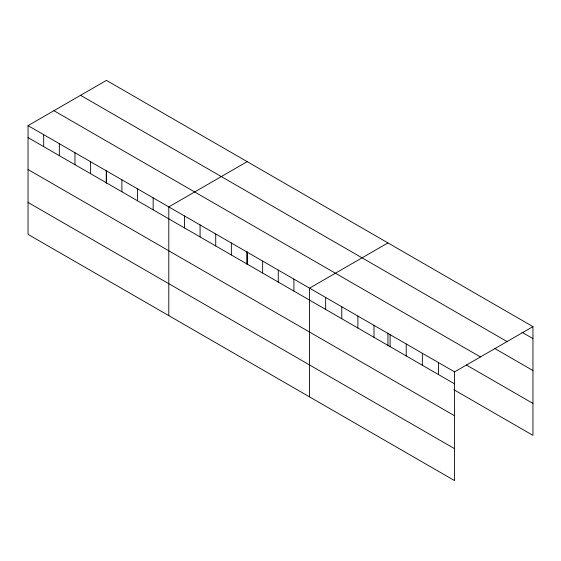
<?xml version="1.0" encoding="UTF-8"?>
<svg xmlns="http://www.w3.org/2000/svg" width="561" height="561" viewBox="0 0 561 561"><rect width="100%" height="100%" fill="white"/><g stroke="black" fill="none" stroke-linecap="round" stroke-linejoin="round"><path stroke-width="0.84" d="M28.05 125.636L454.564 371.88L454.564 480.616L28.05 234.372L28.05 125.636L106.436 80.384L532.95 326.628L532.95 435.364L453.849 389.699M247.184 161.645L168.798 206.897L168.798 315.633M387.939 242.906L309.553 288.158L309.553 396.893M454.564 371.88L532.95 326.628M521.961 332.245L532.95 338.592M80.567 95.314L507.081 341.565M494.865 348.535L532.95 370.526M53.919 110.706L480.433 356.95M466.303 364.952L532.95 403.429M28.05 137.599L454.564 383.843M28.05 169.534L454.564 415.778M28.05 202.437L454.564 448.681M438.45 362.581L438.45 374.545M422.342 353.276L422.342 365.239M406.227 343.977L406.227 355.933M390.112 334.672L390.112 346.635M387.939 333.15L387.939 345.758M373.998 325.373L373.998 337.329M357.89 316.067L357.89 328.031M341.775 306.762L341.775 318.725M325.661 297.463L325.661 309.427M293.908 279.133L293.908 291.089M278.27 270.1L278.27 282.064M262.632 261.075L262.632 273.032M247.184 251.889L247.184 264.497M246.994 252.043L246.994 264.007M231.356 243.011L231.356 254.975M215.719 233.986L215.719 245.949M200.081 224.954L200.081 236.917M184.436 215.929L184.436 227.885M153.16 197.872L153.16 209.828M137.522 188.84L137.522 200.803M121.884 179.815L121.884 191.771M106.436 170.628L106.436 183.237M106.246 170.782L106.246 182.746M90.609 161.75L90.609 173.714M74.964 152.725L74.964 164.689M59.326 143.693L59.326 155.656M43.688 134.668L43.688 146.624"/></g></svg>
